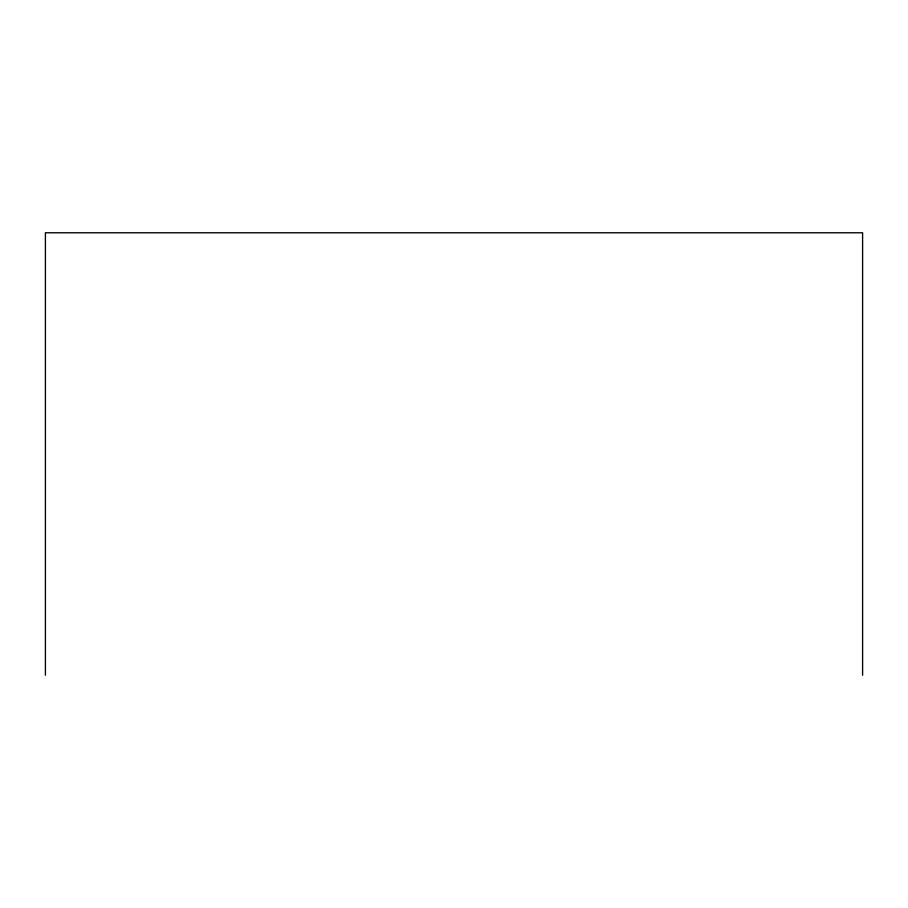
<?xml version="1.0" encoding="UTF-8"?>
<svg xmlns="http://www.w3.org/2000/svg" width="908" height="908" viewBox="0 0 908 908"><rect width="100%" height="100%" fill="white"/><g stroke="black" fill="none" stroke-linecap="round" stroke-linejoin="round"><path stroke-width="1.36" d="M862.6 675.223L862.6 232.777L45.4 232.777L45.4 675.223"/></g></svg>
